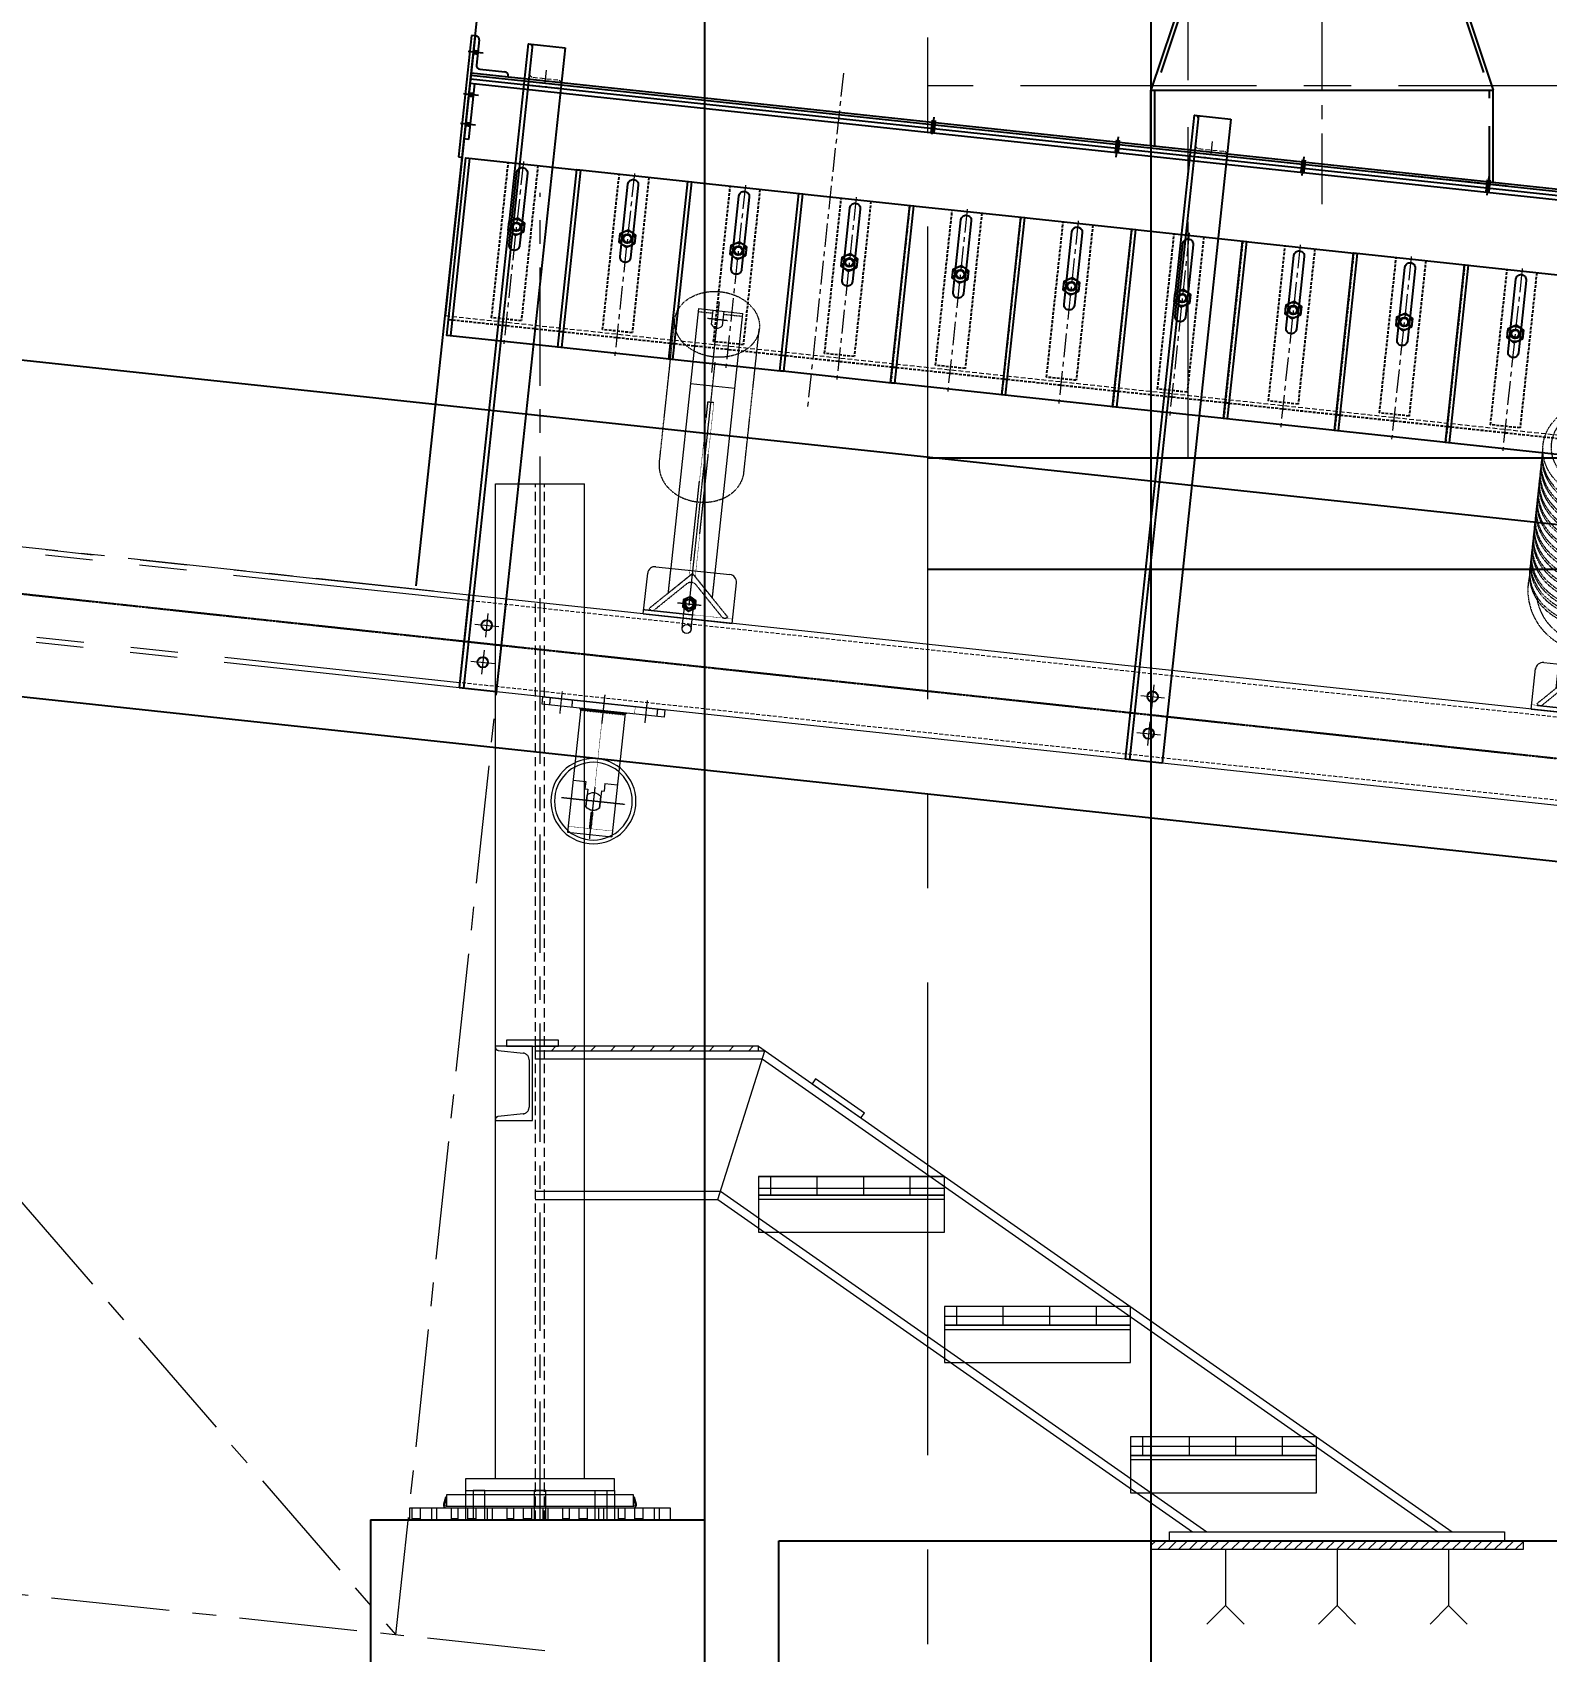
# Model space of a CAD drawing. Header units: millimetres. Extents: x -243837 to -5443, y 40 to 285140.
# Drawn here: x -93939 to -91904, y 121008 to 123184 of the extents above; entities that cross this region are included whole.
import ezdxf

# ---------------------------------------------------------------- set-up
doc = ezdxf.new("R2010")
doc.units = ezdxf.units.MM
for name, pattern in [('0', [0]), ('CENTER', [50.8, 31.75, -6.35, 6.35, -6.35]), ('CENTER2', [1.125, 0.75, -0.125, 0.125, -0.125]), ('CONTINOUS', [0]), ('DASHDOT2', [0.5, 0.25, -0.125, 0, -0.125]), ('HIDDEN', [0.375, 0.25, -0.125]), ('PHANTOM', [63.5, 31.75, -6.35, 6.35, -6.35, 6.35, -6.35])]:
    doc.linetypes.add(name, pattern=pattern)
for name, color, linetype in [('035', 4, 'Continuous'), ('center', 1, 'CENTER2'), ('CL', 7, 'Continuous'), ('DWG', 7, 'Continuous'), ('HD', 3, 'HIDDEN'), ('object', 4, 'Continuous'), ('object line', 4, 'Continuous'), ('REF', 6, 'DASHDOT2')]:
    doc.layers.add(name, color=color, linetype=linetype)
for name, color, linetype, lineweight in [('CEN', 1, 'CENTER', 9), ('Conitnuous', 7, 'Continuous', 25), ('DE SYSTEM', 190, 'HIDDEN', 0), ('DIM', 1, 'Continuous', 9), ('HID', 2, 'HIDDEN', 5), ('HIDDEN', 2, 'HIDDEN', 0), ('PHANTAM', 21, 'PHANTOM', 0), ('phantom', 4, 'PHANTOM', 5), ('R- PHANTOM', 3, 'PHANTOM', 9), ('R-CENTER', 1, 'CENTER2', 5), ('R-OBJECT', 2, 'Continuous', 20)]:
    doc.layers.add(name, color=color, linetype=linetype, lineweight=lineweight)
doc.styles.add('KA', font='romans.shx', dxfattribs={"width": 0.7})
doc.dimstyles.new('rakesh$0', dxfattribs={"dimscale": 160, "dimtxt": 2.5, "dimasz": 1, "dimexe": 0.8, "dimexo": 0.8, "dimgap": 1, "dimtad": 1, "dimdec": 0, "dimzin": 0, "dimdsep": 46, "dimtxsty": 'KA', "dimblk": 'OBLIQUE', "dimcen": 1.5, "dimclrd": 1, "dimclre": 1, "dimclrt": 2, "dimadec": 0, "dimazin": 0, "dimtfac": 1, "dimtdec": 0, "dimtmove": 0, "dimatfit": 2, "dimfxl": 1, "dimtolj": 1, "dimtzin": 0, "dimlwd": -1, "dimlwe": -1, "dimarcsym": 1})
pattern_1 = [(0, (7453803.296, 538505.846), (0, 15.625), []), (90, (7453803.296, 538505.846), (-62.5, 4e-15), [])]

# ---------------------------------------------------------------- blocks, each defined once
blk = doc.blocks.new('_Oblique')
at = {"color": 0, "linetype": 'ByBlock', "lineweight": -2}
blk.add_line((-0.5, -0.5), (0.5, 0.5), dxfattribs=at)
blk = doc.blocks.new('*D328')
at = {"layer": 'DEFPOINTS', "color": 0, "ltscale": 10, "transparency": 16777216}
for p in [(-93344.1, 123179.5), (-89842.3, 123014.8), (-89868.8, 122760.7)]:
    blk.add_point(p, dxfattribs=at)
at = {"layer": 'DIM', "color": 1, "ltscale": 10, "transparency": 16777216}
for p, q in [((-93330.8, 123306.8), (-93303.6, 123568.1)), ((-93323.5, 123377.1), (-89842.3, 123014.8)), ((-89855.5, 122888), (-89822.5, 123205.8))]:
    blk.add_line(p, q, dxfattribs=at)
at = {"layer": 'DIM', "color": 1, "ltscale": 10, "transparency": 16777216, "xscale": 160, "yscale": 160, "zscale": 160}
for p, rotation in [((-93323.5, 123377.1), 174.0582400001698), ((-89842.3, 123014.8), 354.0582400001699)]:
    blk.add_blockref('_Oblique', p, dxfattribs=dict(at, rotation=rotation))
at = {"layer": 'DIM', "color": 2, "ltscale": 10, "transparency": 16777216, "insert": (-91268, 123525.1), "char_height": 400, "attachment_point": 5, "rotation": 354.0582, "style": 'KA'}
blk.add_mtext('\\A1;3500', dxfattribs=at)
blk = doc.blocks.new('*D333')
at = {"layer": 'DEFPOINTS', "color": 0, "ltscale": 10, "transparency": 16777216}
for p in [(-91385.7, 121149, 1.5), (-92735.7, 120551.8, 3.4), (-92735.7, 120287.9)]:
    blk.add_point(p, dxfattribs=at)
at = {"layer": 'DIM', "color": 1, "ltscale": 10, "transparency": 16777216}
for p, q in [((-91385.7, 121021), (-91385.7, 120095.9)), ((-92735.7, 120423.8), (-92735.7, 120095.9)), ((-91385.7, 120287.9), (-92735.7, 120287.9))]:
    blk.add_line(p, q, dxfattribs=at)
at = {"layer": 'DIM', "color": 1, "ltscale": 10, "transparency": 16777216, "xscale": 160, "yscale": 160, "zscale": 160, "rotation": 180}
blk.add_blockref('_Oblique', (-92735.7, 120287.9), dxfattribs=at)
at = {"layer": 'DIM', "color": 1, "ltscale": 10, "transparency": 16777216, "xscale": 160, "yscale": 160, "zscale": 160}
blk.add_blockref('_Oblique', (-91385.7, 120287.9), dxfattribs=at)
at = {"layer": 'DIM', "color": 2, "ltscale": 10, "transparency": 16777216, "insert": (-92060.7, 120647.9), "char_height": 400, "attachment_point": 5, "style": 'KA'}
blk.add_mtext('\\A1;1350', dxfattribs=at)
blk = doc.blocks.new('A$C0F610FB0')
at = {"color": 1, "linetype": 'CENTER2', "lineweight": 9}
for p, q in [((-3, 332.4), (-3, 405.6)), ((-16.6, 376.4), (10.5, 376.4)), ((0, 17.6), (0, 346.5)), ((-15.9, 20), (15.9, 20))]:
    blk.add_line(p, q, dxfattribs=at)
at = {"lineweight": 9}
for p, q in [((-30, 391.1), (-30, 65)), ((-10.3, 371.6), (-10.3, 391.1)), ((4.2, 391.1), (4.2, 371.6)), ((30, 65), (30, 391.1)), ((-60, 0), (-60, 55)), ((-50, 64.1), (50, 64.1)), ((60, 0), (60, 55)), ((-60, 0), (60, 0))]:
    blk.add_line(p, q, dxfattribs=at)
at = {"color": 0, "lineweight": 9}
for p, q in [((-30, 391.1), (30, 391.1)), ((-30, 289.6), (30, 289.6))]:
    blk.add_line(p, q, dxfattribs=at)
at = {"color": 7, "lineweight": 9}
blk.add_lwpolyline([(-8.7, 15), (0, 10), (8.7, 15), (8.7, 25), (0, 30), (-8.7, 25)], close=True, dxfattribs=at)
blk.add_circle((0, 20), 8.66, dxfattribs=at)
at = {"lineweight": 9}
blk.add_circle((0, 20), 7, dxfattribs=at)
for centre, radius, start, end in [((-3, 376.4), 8.66, 213.1588, 326.8412), ((-50, 54.1), 10, 90, 180), ((50, 54.1), 10, 0, 90)]:
    blk.add_arc(centre, radius, start, end, dxfattribs=at)
at = {"layer": 'DWG', "lineweight": 9}
for p, q in [((-6, -13.7), (-6, 20)), ((6, -13.7), (6, 20))]:
    blk.add_line(p, q, dxfattribs=at)
for centre in [(0, 20), (0, -13.7)]:
    blk.add_circle(centre, 6, dxfattribs=at)
blk.add_arc((0, 20), 5, 160.027, 105.0417, dxfattribs=at)
at = {"layer": 'HID', "lineweight": 9, "ltscale": 0.2}
for p, q in [((-30, 387.1), (-10.3, 387.1)), ((4.2, 387.1), (30, 387.1))]:
    blk.add_line(p, q, dxfattribs=at)
at = {"layer": 'HID', "lineweight": 9, "ltscale": 0.5}
for p, q in [((-4, 57.2), (-4, 275.7)), ((-4, 275.7), (4, 275.7)), ((4, 57.2), (4, 275.7)), ((0, 61.2), (-53, 8.2)), ((53, 8.2), (0, 61.2)), ((-60, 6), (60, 6))]:
    blk.add_line(p, q, dxfattribs=at)
blk.add_lwpolyline([(52.3, 7.5), (53, 8.2), (52.3, 7.5, -0.414214), (45.3, 7.5), (6.4, 46.4, 0.414214), (-6.4, 46.4), (-45.3, 7.5, -0.414214), (-52.3, 7.5), (-53, 8.2)], format="xyb", dxfattribs=at)
blk.add_lwpolyline([(-30, 65), (-30, 31.2), (0, 61.2), (30, 31.2), (30, 65)], dxfattribs=at)
at = {"layer": 'REF', "lineweight": 9}
for radius, start, end in [(82, 172.4927, 7.5073), (70.8, 194.1096, 345.8904)]:
    blk.add_arc((0, 167.4), radius, start, end, dxfattribs=at)
for centre, major_axis in [((0, 354.7), (-82, 0)), ((0, 357.9), (-70.8, 0)), ((0, 360.1), (-54.8, 0))]:
    blk.add_ellipse(centre, major_axis=major_axis, ratio=0.819152, dxfattribs=at)
for centre in [(0, 345.7), (0, 342.3), (0, 333.3), (0, 329.9), (0, 321), (0, 317.5), (0, 308.6), (0, 305.1), (0, 296.2), (0, 292.8), (0, 283.8), (0, 280.4), (0, 271.5), (0, 268), (0, 259.1), (0, 255.6), (0, 246.7), (0, 243.3), (0, 234.3), (0, 230.9), (0, 222), (0, 218.5), (0, 209.6), (0, 206.1), (0, 200.4), (0, 197), (0, 188), (0, 184.7)]:
    blk.add_ellipse(centre, major_axis=(-82, 0), ratio=0.819152, start_param=6.216678, end_param=9.491285, dxfattribs=at)
blk = doc.blocks.new('A$C1786dac0')
at = {"linetype": 'CONTINOUS'}
h = blk.add_hatch(color=256, dxfattribs=at)
h.dxf.hatch_style = 1
h.paths.add_polyline_path([(-792.3, 1039), (-798.2, 1040.2), (-798.9, 1036.9), (-793, 1035.7)])
h = blk.add_hatch(color=256, dxfattribs=at)
h.dxf.hatch_style = 1
h.paths.add_polyline_path([(-791.6, 1042.2), (-797.5, 1043.4), (-798.2, 1040.2), (-792.3, 1039)])
h = blk.add_hatch(color=256, dxfattribs=at)
h.dxf.hatch_style = 1
h.paths.add_polyline_path([(-804.2, 982.9), (-810.1, 984.2), (-810.8, 980.8), (-804.9, 979.6)])
h = blk.add_hatch(color=256, dxfattribs=at)
h.dxf.hatch_style = 1
h.paths.add_polyline_path([(-803.5, 986.1), (-809.4, 987.3), (-810.1, 984.2), (-804.2, 982.9)])
h = blk.add_hatch(color=256, dxfattribs=at)
h.dxf.hatch_style = 1
h.paths.add_polyline_path([(-812.5, 943.8), (-818.4, 945), (-819.1, 941.7), (-813.2, 940.5)])
h = blk.add_hatch(color=256, dxfattribs=at)
h.dxf.hatch_style = 1
h.paths.add_polyline_path([(-811.9, 947), (-817.7, 948.2), (-818.4, 945), (-812.5, 943.8)])
h = blk.add_hatch(color=256, dxfattribs=at)
h.dxf.hatch_style = 1
h.paths.add_polyline_path([(-198.8, 869.6), (-197.6, 875.4), (-194.4, 874.8), (-195.6, 868.9)])
h = blk.add_hatch(color=256, dxfattribs=at)
h.dxf.hatch_style = 1
h.paths.add_polyline_path([(-197.5, 875.6), (-196.5, 880.5), (-193.3, 879.8), (-194.3, 874.9)])
h = blk.add_hatch(color=256, dxfattribs=at)
h.dxf.hatch_style = 1
h.paths.add_polyline_path([(-196.5, 880.5), (-195.2, 886.4), (-192, 885.7), (-193.3, 879.8)])
h = blk.add_hatch(color=256, dxfattribs=at)
h.dxf.hatch_style = 1
h.paths.add_polyline_path([(-195.6, 868.9), (-194.4, 874.8), (-191, 874), (-192.3, 868.2)])
h = blk.add_hatch(color=256, dxfattribs=at)
h.dxf.hatch_style = 1
h.paths.add_polyline_path([(-194.3, 874.9), (-193.3, 879.8), (-190, 879.1), (-191, 874.2)])
h = blk.add_hatch(color=256, dxfattribs=at)
h.dxf.hatch_style = 1
h.paths.add_polyline_path([(-193.3, 879.8), (-192, 885.7), (-188.7, 885), (-190, 879.1)])
h = blk.add_hatch(color=256, dxfattribs=at)
h.dxf.hatch_style = 1
h.paths.add_polyline_path([(46, 823.8), (47.1, 828.7), (50.3, 828.1), (49.2, 823.2)])
h = blk.add_hatch(color=256, dxfattribs=at)
h.dxf.hatch_style = 1
h.paths.add_polyline_path([(47.1, 828.7), (48.3, 834.6), (51.5, 833.9), (50.3, 828.1)])
h = blk.add_hatch(color=256, dxfattribs=at)
h.dxf.hatch_style = 1
h.paths.add_polyline_path([(49.2, 823.2), (50.3, 828.1), (53.6, 827.4), (52.6, 822.5)])
h = blk.add_hatch(color=256, dxfattribs=at)
h.dxf.hatch_style = 1
h.paths.add_polyline_path([(50.3, 828.1), (51.5, 833.9), (54.8, 833.2), (53.6, 827.4)])
h = blk.add_hatch(color=256, dxfattribs=at)
h.dxf.hatch_style = 1
h.paths.add_polyline_path([(44.8, 817.8), (46, 823.7), (49.2, 823), (47.9, 817.1)])
h = blk.add_hatch(color=256, dxfattribs=at)
h.dxf.hatch_style = 1
h.paths.add_polyline_path([(47.9, 817.1), (49.2, 823), (52.5, 822.3), (51.3, 816.4)])
h = blk.add_hatch(color=256, dxfattribs=at)
h.dxf.hatch_style = 1
h.paths.add_polyline_path([(290.3, 765.6), (291.5, 771.5), (294.7, 770.8), (293.5, 764.9)])
h = blk.add_hatch(color=256, dxfattribs=at)
h.dxf.hatch_style = 1
h.paths.add_polyline_path([(291.6, 771.7), (292.6, 776.5), (295.8, 775.9), (294.7, 771)])
h = blk.add_hatch(color=256, dxfattribs=at)
h.dxf.hatch_style = 1
h.paths.add_polyline_path([(292.6, 776.5), (293.8, 782.4), (297, 781.7), (295.8, 775.9)])
h = blk.add_hatch(color=256, dxfattribs=at)
h.dxf.hatch_style = 1
h.paths.add_polyline_path([(293.5, 764.9), (294.7, 770.8), (298, 770.1), (296.8, 764.2)])
h = blk.add_hatch(color=256, dxfattribs=at)
h.dxf.hatch_style = 1
h.paths.add_polyline_path([(294.7, 771), (295.8, 775.9), (299.1, 775.2), (298.1, 770.3)])
h = blk.add_hatch(color=256, dxfattribs=at)
h.dxf.hatch_style = 1
h.paths.add_polyline_path([(295.8, 775.9), (297, 781.7), (300.4, 781), (299.1, 775.2)])
h = blk.add_hatch(color=256, dxfattribs=at)
h.dxf.hatch_style = 1
h.paths.add_polyline_path([(534.8, 713.6), (536.1, 719.5), (539.2, 718.8), (538, 712.9)])
h = blk.add_hatch(color=256, dxfattribs=at)
h.dxf.hatch_style = 1
h.paths.add_polyline_path([(536.1, 719.7), (537.1, 724.6), (540.3, 723.9), (539.3, 719)])
h = blk.add_hatch(color=256, dxfattribs=at)
h.dxf.hatch_style = 1
h.paths.add_polyline_path([(537.1, 724.6), (538.4, 730.4), (541.6, 729.8), (540.3, 723.9)])
h = blk.add_hatch(color=256, dxfattribs=at)
h.dxf.hatch_style = 1
h.paths.add_polyline_path([(538, 712.9), (539.2, 718.8), (542.6, 718.1), (541.3, 712.2)])
h = blk.add_hatch(color=256, dxfattribs=at)
h.dxf.hatch_style = 1
h.paths.add_polyline_path([(539.3, 719), (540.3, 723.9), (543.6, 723.2), (542.6, 718.3)])
h = blk.add_hatch(color=256, dxfattribs=at)
h.dxf.hatch_style = 1
h.paths.add_polyline_path([(540.3, 723.9), (541.6, 729.8), (544.9, 729.1), (543.6, 723.2)])
for p, q in [((-793.6, 1061.8, -1972.7), (-872.2, 691.8, 19.4)), ((-798.5, 1062.8, -1957.1), (-832.6, 902.1, 19.4)), ((-793.6, 1061.8, 1999), (-804, 1012.9, 1999)), ((-793.6, 1061.8, 1999), (-798.5, 1062.8, -8.1)), ((-788.8, 1055.6, 1999), (-795.8, 1022.4, 1999)), ((-792.6, 1061.6, 1999), (-793.6, 1061.8, 1999)), ((-801, 997.8, -659.7), (-816.7, 924.2, 19.4)), ((-816.7, 924.2, 19.4), (-822.6, 925.5, 19.4)), ((-832.6, 902.1, 19.4), (-827.7, 901, 34.1))]:
    blk.add_line(p, q, dxfattribs=at)
for p, q in [((-818, 898.9, 34.1), (-867.9, 664.2, 34.1)), ((-671.2, 867.7, 34.1), (-721.1, 633, 34.1)), ((-671.2, 867.7, 34.1), (-721.1, 633, 34.1)), ((-524.5, 836.6, 34.1), (-574.4, 601.8, 34.1)), ((-524.5, 836.6, 34.1), (-574.4, 601.8, 34.1)), ((-377.8, 805.4, 34.1), (-427.7, 570.6, 34.1)), ((-377.8, 805.4, 34.1), (-427.7, 570.6, 34.1)), ((-231.1, 774.2, 34.1), (-281, 539.4, 34.1)), ((-231.1, 774.2, 34.1), (-281, 539.4, 34.1)), ((-84.4, 743, 34.1), (-134.3, 508.2, 34.1)), ((62.4, 711.8, 34.1), (12.5, 477.1, 34.1)), ((209.1, 680.6, 34.1), (159.2, 445.9, 34.1)), ((355.8, 649.4, 34.1), (305.9, 414.7, 34.1)), ((502.5, 618.3, 34.1), (452.6, 383.5, 34.1))]:
    blk.add_line(p, q)
at = {"linetype": 'HIDDEN', "ltscale": 15}
for p, q in [((-236, 775.2, 34.1), (-285.9, 540.5, 34.1)), ((-89.2, 744, 34.1), (-139.1, 509.3, 34.1)), ((57.5, 712.9, 34.1), (7.6, 478.1, 34.1)), ((-868.3, 686.3, 19.4), (-716.7, 654.1, 19.4)), ((204.2, 681.7, 34.1), (154.3, 446.9, 34.1)), ((-721.6, 655.1, 19.4), (-569.9, 622.9, 19.4)), ((350.9, 650.5, 34.1), (301, 415.7, 34.1)), ((-574.8, 623.9, 19.4), (-423.2, 591.7, 19.4)), ((497.6, 619.3, 34.1), (447.7, 384.5, 34.1)), ((-428.1, 592.7, 19.4), (-276.5, 560.5, 19.4)), ((-281.4, 561.6, 19.4), (-129.8, 529.3, 19.4)), ((-134.7, 530.4, 19.4), (16.9, 498.1, 19.4)), ((12.1, 499.2, 19.4), (163.7, 467, 19.4)), ((158.8, 468, 19.4), (310.4, 435.8, 19.4)), ((305.5, 436.8, 19.4), (457.1, 404.6, 19.4)), ((452.2, 405.6, 19.4), (603.8, 373.4, 19.4))]:
    blk.add_line(p, q, dxfattribs=at)
at = {"elevation": 34.1}
for points in [[(-721.1, 633), (-872.8, 665.2), (-822.9, 900), (-671.2, 867.7)], [(-574.4, 601.8), (-726, 634), (-676.1, 868.8), (-524.5, 836.6)], [(-427.7, 570.6), (-579.3, 602.8), (-529.4, 837.6), (-377.8, 805.4)], [(-755.8, 792.7), (-767.2, 789), (-776.1, 797), (-773.6, 808.7), (-762.2, 812.5), (-753.3, 804.4)], [(-281, 539.4), (-432.6, 571.7), (-382.7, 806.4), (-231.1, 774.2)], [(-609.1, 761.5), (-620.5, 757.8), (-629.4, 765.8), (-626.9, 777.6), (-615.5, 781.3), (-606.6, 773.2)], [(-134.3, 508.2), (-285.9, 540.5), (-236, 775.2), (-84.4, 743)], [(-462.4, 730.3), (-473.8, 726.6), (-482.7, 734.6), (-480.2, 746.4), (-468.8, 750.1), (-459.9, 742.1)], [(12.5, 477.1), (-139.1, 509.3), (-89.2, 744), (62.4, 711.8)], [(-315.6, 699.1), (-327.1, 695.4), (-336, 703.5), (-333.5, 715.2), (-322.1, 718.9), (-313.1, 710.9)], [(159.2, 445.9), (7.6, 478.1), (57.5, 712.9), (209.1, 680.6)], [(-168.9, 667.9), (-180.3, 664.2), (-189.2, 672.3), (-186.8, 684), (-175.3, 687.7), (-166.4, 679.7)], [(305.9, 414.7), (154.3, 446.9), (204.2, 681.7), (355.8, 649.4)], [(-22.2, 636.8), (-33.6, 633), (-42.5, 641.1), (-40, 652.8), (-28.6, 656.5), (-19.7, 648.5)], [(452.6, 383.5), (301, 415.7), (350.9, 650.5), (502.5, 618.3)], [(124.5, 605.6), (113.1, 601.9), (104.2, 609.9), (106.7, 621.6), (118.1, 625.3), (127, 617.3)], [(599.4, 352.3), (447.7, 384.5), (497.6, 619.3), (649.3, 587.1)], [(271.2, 574.4), (259.8, 570.7), (250.9, 578.7), (253.4, 590.4), (264.8, 594.1), (273.7, 586.1)], [(418, 543.2), (406.6, 539.5), (397.6, 547.5), (400.1, 559.3), (411.5, 563), (420.5, 554.9)], [(564.7, 512), (553.3, 508.3), (544.4, 516.3), (546.9, 528.1), (558.3, 531.8), (567.2, 523.7)]]:
    blk.add_lwpolyline(points, close=True, dxfattribs=at)
at = {"linetype": 'HIDDEN', "ltscale": 15, "elevation": 34.1}
for points in [[(-727.5, 879.7), (-771.1, 674.3), (-810.3, 682.6), (-766.6, 888)], [(-580.8, 848.5), (-624.4, 643.1), (-663.6, 651.4), (-619.9, 856.8)], [(-434, 817.3), (-477.7, 611.9), (-516.8, 620.2), (-473.2, 825.6)], [(-287.3, 786.1), (-331, 580.7), (-370.1, 589), (-326.4, 794.5)], [(-140.6, 755), (-184.3, 549.5), (-223.4, 557.9), (-179.7, 763.3)], [(6.1, 723.8), (-37.5, 518.4), (-76.7, 526.7), (-33, 732.1)], [(152.8, 692.6), (109.2, 487.2), (70.1, 495.5), (113.7, 700.9)], [(299.6, 661.4), (255.9, 456), (216.8, 464.3), (260.4, 669.7)], [(446.3, 630.2), (402.6, 424.8), (363.5, 433.1), (407.2, 638.5)], [(593, 599), (549.3, 393.6), (510.2, 401.9), (553.9, 607.3)]]:
    blk.add_lwpolyline(points, dxfattribs=at)
at = {"elevation": 34.1}
for points in [[(-776.8, 777.7), (-756.4, 873.6, -0.414214), (-748.1, 879), (-748.1, 879, -0.414214), (-742.7, 870.7), (-763.1, 774.8, -0.414214), (-771.4, 769.4), (-771.4, 769.4, -0.414214)], [(-630, 746.5), (-609.7, 842.4, -0.414214), (-601.4, 847.8), (-601.4, 847.8, -0.414214), (-596, 839.5), (-616.4, 743.6, -0.414214), (-624.7, 738.2), (-624.7, 738.2, -0.414214)], [(-483.3, 715.3), (-462.9, 811.2, -0.414214), (-454.6, 816.6), (-454.6, 816.6, -0.414214), (-449.3, 808.3), (-469.6, 712.4, -0.414214), (-477.9, 707), (-477.9, 707, -0.414214)], [(-336.6, 684.2), (-316.2, 780, -0.414214), (-307.9, 785.4), (-307.9, 785.4, -0.414214), (-302.5, 777.1), (-322.9, 681.2, -0.414214), (-331.2, 675.9), (-331.2, 675.9, -0.414214)], [(-189.9, 653), (-169.5, 748.8, -0.414214), (-161.2, 754.2), (-161.2, 754.2, -0.414214), (-155.8, 745.9), (-176.2, 650.1, -0.414214), (-184.5, 644.7), (-184.5, 644.7, -0.414214)], [(-43.2, 621.8), (-22.8, 717.6, -0.414214), (-14.5, 723), (-14.5, 723, -0.414214), (-9.1, 714.7), (-29.5, 618.9, -0.414214), (-37.8, 613.5), (-37.8, 613.5, -0.414214)], [(103.6, 590.6), (123.9, 686.5, -0.414214), (132.2, 691.9), (132.2, 691.9, -0.414214), (137.6, 683.5), (117.3, 587.7, -0.414214), (109, 582.3), (109, 582.3, -0.414214)], [(250.3, 559.4), (270.7, 655.3, -0.414214), (279, 660.7), (279, 660.7, -0.414214), (284.4, 652.4), (264, 556.5, -0.414214), (255.7, 551.1), (255.7, 551.1, -0.414214)], [(397, 528.2), (417.4, 624.1, -0.414214), (425.7, 629.5), (425.7, 629.5, -0.414214), (431.1, 621.2), (410.7, 525.3, -0.414214), (402.4, 519.9), (402.4, 519.9, -0.414214)], [(543.7, 497), (564.1, 592.9, -0.414214), (572.4, 598.3), (572.4, 598.3, -0.414214), (577.8, 590), (557.4, 494.1, -0.414214), (549.1, 488.7), (549.1, 488.7, -0.414214)]]:
    blk.add_lwpolyline(points, format="xyb", close=True, dxfattribs=at)
for centre, radius in [((-764.7, 800.7, 34.1), 10.4), ((-764.7, 800.7, 34.1), 6), ((-764.7, 800.7, 34.1), 5), ((-618, 769.5, 34.1), 10.4), ((-618, 769.5, 34.1), 6), ((-618, 769.5, 34.1), 5), ((-471.3, 738.3, 34.1), 10.4), ((-471.3, 738.3, 34.1), 6), ((-471.3, 738.3, 34.1), 5), ((-324.6, 707.2, 34.1), 10.4), ((-324.6, 707.2, 34.1), 6), ((-324.6, 707.2, 34.1), 5), ((-177.8, 676, 34.1), 10.4), ((-177.8, 676, 34.1), 6), ((-177.8, 676, 34.1), 5), ((-31.1, 644.8, 34.1), 10.4), ((-31.1, 644.8, 34.1), 6), ((-31.1, 644.8, 34.1), 5), ((115.6, 613.6, 34.1), 10.4), ((115.6, 613.6, 34.1), 6), ((115.6, 613.6, 34.1), 5), ((262.3, 582.4, 34.1), 10.4), ((262.3, 582.4, 34.1), 6), ((262.3, 582.4, 34.1), 5), ((409.1, 551.2, 34.1), 10.4), ((409.1, 551.2, 34.1), 6), ((409.1, 551.2, 34.1), 5), ((555.8, 520, 34.1), 10.4), ((555.8, 520, 34.1), 6), ((555.8, 520, 34.1), 5), ((-859.2, 272.1), 7), ((-869.6, 223.2), 7), ((21.1, 85), 7), ((10.7, 36.1), 7)]:
    blk.add_circle(centre, radius)
at = {"linetype": 'CONTINOUS'}
for centre, start, end in [((-793.6, 1056.7, 1999), 348, 78), ((-790.9, 1021.3, 1999), 168, 258)]:
    blk.add_arc(centre, 5, start, end, dxfattribs=at)
at = {"layer": 'CEN'}
for p, q in [((-801, 1027, 2734.4), (-804.6, 1009.8, 2734.4)), ((-703.1, 1006.2, -495.9), (-706.8, 989, -495.9)), ((-306.4, 961.2, -2716.4), (-401.1, 515.7, -709.2)), ((-746.4, 887.1, 34.1), (-797.6, 645.8, 34.1)), ((-599.6, 855.9, 34.1), (-650.9, 614.7, 34.1)), ((-452.9, 824.7, 34.1), (-504.2, 583.5, 34.1)), ((177.2, 819.1, -495.9), (173.5, 801.9, -495.9)), ((-306.2, 793.6, 34.1), (-357.5, 552.3, 34.1)), ((-159.5, 762.4, 34.1), (-210.8, 521.1, 34.1)), ((-12.7, 731.2, 34.1), (-64, 489.9, 34.1)), ((134, 700, 34.1), (82.7, 458.7, 34.1)), ((280.7, 668.8, 34.1), (229.4, 427.5, 34.1)), ((427.4, 637.6, 34.1), (376.1, 396.4, 34.1)), ((574.1, 606.4, 34.1), (522.9, 365.2, 34.1))]:
    blk.add_line(p, q, dxfattribs=at)
at = {"layer": 'CEN', "ltscale": 25}
for p, q in [((-855.9, 287.9, -2664.9), (-862.6, 256.3, -2664.9)), ((-875, 275.4), (-843.4, 268.7)), ((-885.4, 226.5), (-853.8, 219.8)), ((-866.3, 239, -2664.9), (-873, 207.4, -2664.9)), ((5.3, 88.3), (36.9, 81.6)), ((24.5, 100.8, -2664.9), (17.8, 69.2, -2664.9)), ((14.1, 51.9, -2664.9), (7.4, 20.3, -2664.9)), ((-5.1, 39.4), (26.5, 32.7))]:
    blk.add_line(p, q, dxfattribs=at)
at = {"layer": 'CL', "linetype": 'CENTER'}
for p, q in [((-785.2, 1037.5, 4006.2), (-805, 1041.7, 4006.2)), ((-797.1, 981.4, 19.4), (-817, 985.6, 19.4)), ((-805.4, 942.3, 19.4), (-825.3, 946.5, 19.4)), ((-196, 867.2, 19.4), (-191.2, 889.7, 19.4)), ((46.7, 811.2, 19.4), (52.4, 838, 19.4)), ((292.6, 761.1, 19.4), (297.9, 785.8, 19.4)), ((537.2, 709.4, 19.4), (542.4, 733.8, 19.4))]:
    blk.add_line(p, q, dxfattribs=at)
at = {"layer": 'Conitnuous'}
for p, q in [((-723.8, 1043.7, 1143.9), (-904.8, 192.3, 166.9)), ((-717.9, 1042.5, 1207.4), (-898.9, 191.1, -1526.4)), ((-674.9, 1033.3, 1181.1), (-855.9, 181.9, -1472.9)), ((-723.8, 1043.7, -495.9), (-674.9, 1033.3, -495.9)), ((-805.7, 1004.9, -659.7), (2626.3, 275.4, -659.7)), ((-804.6, 1009.8, 1999), (2667.8, 271.7, 1999)), ((-804, 1012.9, 1999), (2668.4, 274.8, 1999)), ((-804, 1012.9, 1999), (-755.1, 1002.5, 1999)), ((-792, 1016.4, 1999), (-758.7, 1009.4, 1999)), ((-755.1, 1002.5, 1999), (-754.9, 1003.4, 1999)), ((-806.9, 999, -659.7), (2612, 272.3, -659.7)), ((156.5, 856.6, 1143.9), (-24.4, 5.2, 166.9)), ((162.4, 855.3, 1207.4), (-18.6, 3.9, -1526.4)), ((156.5, 856.6, -495.9), (205.4, 846.2, -495.9)), ((205.4, 846.2, 1181.1), (24.5, -5.2, -1472.9)), ((-855.9, 181.9, -819.9), (-904.8, 192.3, 819.9)), ((24.4, -5.2, -819.9), (-24.4, 5.2, 819.9))]:
    blk.add_line(p, q, dxfattribs=at)
blk.add_arc((-759.8, 1004.5, 1999), 5, 348, 78, dxfattribs=at)
at = {"layer": 'DE SYSTEM'}
blk.add_line((565.3, 719, 1999), (208.8, 794, 1999), dxfattribs=at)
at = {"layer": 'HIDDEN', "ltscale": 25}
for p, q in [((-723.8, 1043.7, -495.9), (-734.2, 994.8, -495.9)), ((-719, 1037.6, -495.9), (-726, 1004.3, -495.9)), ((-722.8, 1043.5, -495.9), (-723.8, 1043.7, -495.9)), ((-687.6, 973.6, -2212.9), (-736.5, 984, -2212.9)), ((-686.3, 979.5, -2212.9), (-735.2, 989.9, -2212.9)), ((-734.2, 994.8, -495.9), (-685.3, 984.4, -495.9)), ((-722.2, 998.4, -495.9), (-688.9, 991.3, -495.9)), ((-685.3, 984.4, -495.9), (-685.1, 985.4, -495.9)), ((156.5, 856.6, -495.9), (146.1, 807.7, -495.9)), ((161.4, 850.5, -495.9), (154.3, 817.2, -495.9)), ((157.5, 856.4, -495.9), (156.5, 856.6, -495.9)), ((146.1, 807.7, -495.9), (195, 797.3, -495.9)), ((158.1, 811.3, -495.9), (191.4, 804.2, -495.9)), ((192.8, 786.5, -2212.9), (143.9, 796.9, -2212.9)), ((194, 792.4, -2212.9), (145.1, 802.8, -2212.9)), ((195, 797.3, -495.9), (195.3, 798.3, -495.9))]:
    blk.add_line(p, q, dxfattribs=at)
at = {"layer": 'HIDDEN', "linetype": 'HIDDEN', "ltscale": 25}
blk.add_line((-872.2, 691.8, 34.1), (599.9, 378.8, 34.1), dxfattribs=at)
at = {"layer": 'HIDDEN', "ltscale": 25}
for centre, start, end in [((-723.9, 1038.6, -495.9), 348, 78), ((-721.1, 1003.3, -495.9), 168, 258), ((-690, 986.4, -495.9), 348, 78), ((156.5, 851.5, -495.9), 348, 78), ((159.2, 816.2, -495.9), 168, 258), ((190.4, 799.3, -495.9), 348, 78)]:
    blk.add_arc(centre, 5, start, end, dxfattribs=at)
blk = doc.blocks.new('A$C6E967D61')
at = {"lineweight": 9}
for p, q in [((-30, 416), (-30, 65.4)), ((-10.2, 396.5), (-10.2, 416)), ((4.2, 416), (4.2, 396.5)), ((30, 65.4), (30, 416)), ((-60, 0), (-60, 55)), ((-50, 65), (50, 65)), ((60, 0), (60, 55)), ((-60, 0), (60, 0))]:
    blk.add_line(p, q, dxfattribs=at)
at = {"color": 0, "lineweight": 9}
for p, q in [((-30, 416), (30, 416)), ((-30, 314.9), (30, 314.9))]:
    blk.add_line(p, q, dxfattribs=at)
at = {"color": 1, "linetype": 'CENTER2', "lineweight": 9}
for p, q in [((-3, 332.7), (-3, 428)), ((-16.6, 404.4), (10.5, 404.4)), ((0, 17.9), (0, 346.9)), ((-15.9, 20), (15.9, 20))]:
    blk.add_line(p, q, dxfattribs=at)
at = {"color": 7, "lineweight": 9}
blk.add_lwpolyline([(-8.7, 15), (0, 10), (8.7, 15), (8.7, 25), (0, 30), (-8.7, 25)], close=True, dxfattribs=at)
blk.add_circle((0, 20), 8.66, dxfattribs=at)
at = {"lineweight": 9}
blk.add_circle((0, 20), 7, dxfattribs=at)
for centre, radius, start, end in [((-3, 401.2), 8.66, 213.1588, 326.8412), ((-50, 55), 10, 90, 180), ((50, 55), 10, 0, 90)]:
    blk.add_arc(centre, radius, start, end, dxfattribs=at)
at = {"layer": 'CL', "color": 1, "linetype": 'CENTER', "lineweight": 9}
blk.add_line((-12.5, 20), (12.5, 20), dxfattribs=at)
at = {"layer": 'DWG', "lineweight": 9}
for p, q in [((-6, -13.7), (-6, 0)), ((6, -13.7), (6, 0))]:
    blk.add_line(p, q, dxfattribs=at)
for centre in [(0, 20), (0, -13.7)]:
    blk.add_circle(centre, 6, dxfattribs=at)
blk.add_arc((0, 20), 5, 160.027, 105.0417, dxfattribs=at)
at = {"layer": 'HID', "lineweight": 9, "ltscale": 0.2}
for p, q in [((-30, 412), (-10.2, 412)), ((4.2, 412), (30, 412))]:
    blk.add_line(p, q, dxfattribs=at)
at = {"layer": 'HID', "lineweight": 9, "ltscale": 0.5}
for p, q in [((-4, 57.6), (-4, 292.8)), ((-4, 292.8), (4, 292.8)), ((4, 57.6), (4, 292.8)), ((0, 61.2), (-53, 8.2)), ((53, 8.2), (0, 61.2)), ((-60, 6), (60, 6))]:
    blk.add_line(p, q, dxfattribs=at)
at = {"layer": 'HID', "linetype": 'HIDDEN', "lineweight": 9}
for p, q in [((-6, 0), (-6, 20)), ((6, 0), (6, 20))]:
    blk.add_line(p, q, dxfattribs=at)
at = {"layer": 'HID', "lineweight": 9, "ltscale": 0.5}
blk.add_lwpolyline([(52.3, 7.5), (53, 8.2), (52.3, 7.5, -0.414214), (45.3, 7.5), (6.4, 46.4, 0.414214), (-6.4, 46.4), (-45.3, 7.5, -0.414214), (-52.3, 7.5), (-53, 8.2)], format="xyb", dxfattribs=at)
blk.add_lwpolyline([(-30, 65), (-30, 31.2), (0, 61.2), (30, 31.2), (30, 65)], dxfattribs=at)
at = {"layer": 'REF', "lineweight": 9}
for p, q in [((-60.2, 203.6), (-60.2, 397.6)), ((54.1, 203.6), (54.1, 397.6))]:
    blk.add_line(p, q, dxfattribs=at)
blk.add_ellipse((-3, 397.6), major_axis=(-57.2, 0), ratio=0.770678, dxfattribs=at)
blk.add_ellipse((-3, 203.6), major_axis=(-57.2, 0), ratio=0.805134, start_param=0, end_param=3.141593, dxfattribs=at)
blk = doc.blocks.new('df')
at = {"linetype": 'Continuous', "lineweight": 9}
h = blk.add_hatch(dxfattribs=at)
h.set_pattern_fill('ANSI31', color=4, scale=12, style=0)
h.set_pattern_definition([(45, (-19476.6268, -248.9788), (-1.06066017, 1.06066017), [])])
h.paths.add_polyline_path([(0, -10), (-30, -10), (-30, -13), (0, -13)])
h.paths.add_polyline_path([(30, -10), (0, -10), (0, -13), (30, -13)])
at = {"color": 1, "linetype": 'CENTER2', "lineweight": 9}
for p, q in [((-57.5, 10), (-57.5, -20)), ((57.5, 10), (57.5, -20))]:
    blk.add_line(p, q, dxfattribs=at)
at = {"color": 4, "linetype": 'CENTER2', "lineweight": 9, "ltscale": 0.2}
for p, q in [((0, 11.6), (0, -183)), ((-43.2, -132.2), (43.1, -132.2))]:
    blk.add_line(p, q, dxfattribs=at)
at = {"color": 4, "lineweight": 9}
for radius in [57.2, 52.2]:
    blk.add_circle((0, -132.2), radius, dxfattribs=at)
at = {"color": 4, "linetype": 'Continuous', "lineweight": 9}
for points in [[(-33, -10), (-30, -13), (-30, -10)], [(33, -10), (30, -13), (30, -10)]]:
    blk.add_solid(points, dxfattribs=at)
at = {"layer": 'DWG', "color": 4, "lineweight": 9}
for p, q in [((-30, -10), (-30, -177.4)), ((30, -10), (30, -177.4)), ((-13, -107.1), (-30, -107.1)), ((-13, -107.1), (-13, -117.1)), ((13, -107.1), (13, -117.1)), ((30, -107.1), (13, -107.1)), ((-9.2, -117.1), (-13, -117.1)), ((-9.2, -117.1), (-9.2, -140.6)), ((-9.2, -140.6), (-9.2, -125)), ((9.2, -117.1), (9.2, -140.6)), ((13, -117.1), (9.2, -117.1)), ((9.2, -140.6), (9.2, -125)), ((1.5, -147.2), (-1.5, -147.2)), ((30, -177.4), (-30, -177.4))]:
    blk.add_line(p, q, dxfattribs=at)
blk.add_lwpolyline([(-82.5, 0), (-82.5, -10), (82.5, -10), (82.5, 0)], close=True, dxfattribs=at)
for centre, radius, start, end in [((0, -132.6), 12, 39.6289, 140.3711), ((0, -132.2), 12.5, 222.2686, 317.7314), ((0, -132.1), 12.5, 222.2773, 317.7227)]:
    blk.add_arc(centre, radius, start, end, dxfattribs=at)
at = {"layer": 'HD', "color": 4, "lineweight": 9, "ltscale": 6}
blk.add_line((-5, -12), (5, -12), dxfattribs=at)
at = {"layer": 'HID', "color": 4, "lineweight": 9, "ltscale": 0.5}
for p, q in [((-72.5, 0), (-72.5, -10)), ((-42.5, 0), (-42.5, -10)), ((42.5, 0), (42.5, -10)), ((72.5, 0), (72.5, -10)), ((-1.5, -147.2), (-1.5, -169.4)), ((1.5, -147.2), (1.5, -169.4)), ((30, -169.4), (-30, -169.4))]:
    blk.add_line(p, q, dxfattribs=at)
blk = doc.blocks.new('A$C47535F29')
at = {"layer": 'R- PHANTOM', "linetype": 'Continuous'}
h = blk.add_hatch(dxfattribs=at)
h.set_pattern_fill('AR-RSHKE', color=256, scale=2.2, style=0)
h.set_pattern_definition([(0, (3156169.54, -75969.618), (56.1, 26.4), [13.2, -11, 15.4, -6.6, 19.8, -8.8]), (0, (3156182.74, -75968.518), (56.1, 26.4), [11, -41.8, 8.8, -13.2]), (0, (3156209.14, -75971.268), (56.1, 26.4), [6.6, -68.2]), (90, (3156169.541, -75969.618), (-18.7, 26.4), [25.3, -80.3]), (90, (3156182.741, -75969.618), (-18.7, 26.4), [24.75, -80.85]), (90, (3156193.741, -75969.618), (-18.7, 26.4), [23.1, -82.5]), (90, (3156209.141, -75971.268), (-18.7, 26.4), [25.3, -80.3]), (90, (3156215.741, -75971.268), (-18.7, 26.4), [25.3, -80.3]), (90, (3156235.541, -75969.618), (-18.7, 26.4), [24.2, -81.4])])
h.paths.add_polyline_path([(-6696.1, 44.2), (-6346.1, 44.2), (-6346.1, 28.2), (-6696.1, 28.2)])
at = {"color": 7, "linetype": '0'}
blk.add_line((-6687.6, 1283.2, -104.2), (-6581.7, 2271.2, -104.2), dxfattribs=at)
at = {"layer": 'center'}
blk.add_line((-1209.2, 628, 169.9), (-8921.3, 1454.7, 169.9), dxfattribs=at)
at = {"layer": 'CL', "lineweight": 5}
for p, q in [((-6629.9, 1146.2, 989.8), (-6616.6, 1270.5, -0.3)), ((-2193.8, 796.4, -0.3), (-6616.5, 1270.5, -0.3)), ((-2206.8, 672.1, -0.3), (-6629.9, 1146.2, -0.3))]:
    blk.add_line(p, q, dxfattribs=at)
at = {"layer": 'Conitnuous', "color": 2}
for p, q in [((-1710.2, 996, -0.3), (-8954.7, 1772.5, -0.3)), ((-3460.4, 731, -0.3), (-8906.6, 1314.8, -0.3))]:
    blk.add_line(p, q, dxfattribs=at)
at = {"layer": 'HID', "ltscale": 50}
for p, q in [((-6527.1, 28.2, -159.8), (-6527.1, 1420.4, -159.8)), ((-6515.1, 28.2, -159.8), (-6515.1, 1420.4, -159.8))]:
    blk.add_line(p, q, dxfattribs=at)
at = {"layer": 'HID', "ltscale": 20}
for p, q in [((-2194.5, 789.4, -0.3), (-6617.3, 1263.5, -0.3)), ((-2206.1, 679, -0.3), (-6629.1, 1153.1, -0.3))]:
    blk.add_line(p, q, dxfattribs=at)
at = {"layer": 'object line', "color": 6}
for q in [(-6300, 28.2, 0), (-6749.1, -377.8, 0)]:
    blk.add_line((-6749.1, 28.2, 0), q, dxfattribs=at)
at = {"layer": 'PHANTAM', "ltscale": 10}
for p, q in [((-6616.5, 1270.5, -0.3), (-8928, 1518.2, -0.3)), ((-6617.3, 1263.5, -0.3), (-8927.3, 1511.1, -0.3)), ((-6629.1, 1153.1, -0.3), (-8915.4, 1398.2, -0.3)), ((-6629.9, 1146.2, -0.3), (-8914.6, 1391.1, -0.3))]:
    blk.add_line(p, q, dxfattribs=at)
at = {"layer": 'R- PHANTOM', "linetype": 'Continuous', "elevation": -319.6}
for points in [[(-6621.1, 83.2), (-6621.1, 67.5), (-6421.1, 67.5), (-6421.1, 83.2)], [(-6595.4, 67.5), (-6611.1, 67.5), (-6611.1, 28.2), (-6595.4, 28.2)], [(-6513.3, 67.5), (-6529, 67.5), (-6529, 28.2), (-6513.3, 28.2)], [(-6446.9, 67.5), (-6431.1, 67.5), (-6431.1, 28.2), (-6446.9, 28.2)], [(-6696.1, 44.2), (-6346.1, 44.2), (-6346.1, 28.2), (-6696.1, 28.2)], [(-6646.1, 62.2), (-6396.1, 62.2), (-6396.1, 46.2), (-6646.1, 46.2)]]:
    blk.add_lwpolyline(points, close=True, dxfattribs=at)
at = {"layer": 'R- PHANTOM', "linetype": 'Continuous', "elevation": -159.8}
blk.add_lwpolyline([(-6647, 44.2), (-6395.4, 44.2, 0.498582), (-6391.5, 49.3), (-6394.2, 58.7), (-6396.1, 58.2), (-6393.4, 48.7, -0.498591), (-6395.4, 46.2), (-6646.9, 46.2, -0.498591), (-6648.8, 48.7), (-6646.1, 58.2), (-6648.1, 58.7), (-6650.8, 49.3, 0.501248), (-6646.9, 44.2)], format="xyb", dxfattribs=at)
at = {"layer": 'R-CENTER', "linetype": 'CENTER', "ltscale": 5}
for p, q in [((-6521.1, 28.2, 0), (-6521.1, 1811.3, 0)), ((-6664.2, 1276, -0.3), (-8928, 1518.6, -0.3)), ((-8057.1, 1425.3, -0.3), (-6714.8, -126.6, -0.3)), ((-6714.8, -126.6, -0.3), (-6565.6, 1265.4, -0.3)), ((-6514.5, -148.1, -0.3), (-8778.4, 94.6, -0.3))]:
    blk.add_line(p, q, dxfattribs=at)
at = {"layer": 'R-OBJECT'}
for p, q in [((-6581.1, 83.2, 0), (-6581.1, 1420.4, 0)), ((-6581.1, 1420.4, 0), (-6461.1, 1420.4, 0)), ((-6461.1, 83.2, 0), (-6461.1, 1420.4, 0)), ((-6621.1, 67.5, 0), (-6621.1, 28.2, 0)), ((-6421.1, 67.5, 0), (-6421.1, 28.2, 0))]:
    blk.add_line(p, q, dxfattribs=at)
for name, p, rotation in [('A$C1786dac0', (-5710.1, 1047.6, 169.9), 5.88196000000001), ('A$C6E967D61', (-6322.6, 1239, -0.3), 353.8819916517211), ('A$C0F610FB0', (-5129.4, 1111.1, -0.3), 353.88196)]:
    blk.add_blockref(name, p, dxfattribs=dict(rotation=rotation))
at = {"extrusion": (0, 0, -1), "zscale": -1, "rotation": 6.118040000000026}
blk.add_blockref('df', (6435.3, 1125.3, 0.3), dxfattribs=at)
blk = doc.blocks.new('FDFGDGDFGDGD')
at = {"color": 1, "linetype": 'CENTER', "lineweight": 9, "ltscale": 10}
for p, q in [((350, 27804), (350, 28804)), ((950, 28304, 0), (0, 28304, 0))]:
    blk.add_line(p, q, dxfattribs=at)
at = {"layer": '035', "color": 3}
for p, q in [((950, 27804), (0, 27804)), ((901.9, 27654), (0, 27654))]:
    blk.add_line(p, q, dxfattribs=at)
blk = doc.blocks.new('611 BF4')
at = {"ltscale": 10}
for p, q in [((-5332, -4232.8, -31.2), (-5400, -4435.8, -31.2)), ((-5008, -4232.8, -31.2), (-4940, -4435.8, -31.2)), ((-5400, -4510.5, -31.2), (-5400, -4435.8, -31.2)), ((-5400, -4435.8, -31.2), (-4940, -4435.8, -31.2)), ((-4940, -4559.8, -31.2), (-4940, -4435.8, -31.2))]:
    blk.add_line(p, q, dxfattribs=at)
at = {"color": 3, "linetype": 'HIDDEN', "ltscale": 300}
for p, q in [((-5327.3, -4234.4, -31.2), (-5395.3, -4437.4, -31.2)), ((-5012.7, -4234.4, -31.2), (-4944.7, -4437.4, -31.2)), ((-5395, -4511.1, -31.2), (-5395, -4435.8, -31.2)), ((-4945, -4559.3, -31.2), (-4945, -4435.8, -31.2))]:
    blk.add_line(p, q, dxfattribs=at)
at = {"layer": 'CEN', "ltscale": 3}
blk.add_line((-5170, -4589.3, -31.2), (-5170, 2030, -31.2), dxfattribs=at)
blk = doc.blocks.new('A$C6D9D5851')
blk.add_blockref('611 BF4', (-500, 700.3, 21.6))

msp = doc.modelspace()

# ---------------------------------------------------------------- hatches: boundary and pattern name
at = {"layer": 'phantom', "ltscale": 200}
h = msp.add_hatch(dxfattribs=at)
h.set_pattern_fill('ANSI31', color=256, scale=150)
h.set_pattern_definition([(45, (3815547.594, 419189.304), (-13.25825215, 13.25825215), [])])
h.paths.add_polyline_path([(-92963.3, 121821.62), (-93263.3, 121821.62), (-93263.3, 121815.62), (-92963.3, 121815.62)])
h = msp.add_hatch(dxfattribs=at)
h.set_pattern_fill('GRATE', color=256, scale=500)
h.set_pattern_definition(pattern_1)
h.paths.add_polyline_path([(-92713.3, 121646.62), (-92963.3, 121646.62), (-92963.3, 121621.62), (-92713.3, 121621.62)])
h = msp.add_hatch(dxfattribs=at)
h.set_pattern_fill('GRATE', color=256, scale=500)
h.set_pattern_definition(pattern_1)
h.paths.add_polyline_path([(-92463.3, 121471.62), (-92713.3, 121471.62), (-92713.3, 121446.62), (-92463.3, 121446.62)])
h = msp.add_hatch(dxfattribs=at)
h.set_pattern_fill('GRATE', color=256, scale=500)
h.set_pattern_definition([(0, (7454053.296, 538330.846), (0, 15.625), []), (90, (7454053.296, 538330.846), (-62.5, 4e-15), [])])
h.paths.add_polyline_path([(-92213.3, 121296.62), (-92463.3, 121296.62), (-92463.3, 121271.62), (-92213.3, 121271.62)])
h = msp.add_hatch(dxfattribs=at)
h.set_pattern_fill('ANSI31', color=256, scale=80)
h.set_pattern_definition([(45, (3782848.047, 390797.798), (-7.071067812, 7.071067812), [])])
h.paths.add_polyline_path([(-92435.73, 121157.08), (-91935.73, 121157.08), (-91935.73, 121145.08), (-92435.73, 121145.08)])

# ---------------------------------------------------------------- linework, layer by layer
at = {"layer": 'object', "color": 6}
msp.add_line((-92935.73, 120457.08, 0), (-92935.73, 121157.08, 0), dxfattribs=at)
at = {"layer": 'object line', "color": 6}
for p, q in [((-93035.73, 127741.76), (-93035.73, 92108.09)), ((-92435.73, 127741.76), (-92435.73, 92108.09)), ((-92935.73, 121157.08, 0), (-86535.73, 121157.08, 0))]:
    msp.add_line(p, q, dxfattribs=at)
at = {"layer": 'phantom', "ltscale": 200}
for p, q in [((-93263.3, 121815.62, 20.16), (-92954.73, 121815.62, 20.16)), ((-93017.77, 121615.62, 20.16), (-92954.73, 121815.62, 20.16)), ((-92963.3, 121821.62, 20.16), (-92031.1, 121169.08, 20.16)), ((-93263.3, 121804.62, 20.16), (-92958.19, 121804.62, 20.16)), ((-92958.19, 121804.62, 20.16), (-92050.28, 121169.08, 20.16)), ((-93263.3, 121626.62, 20.16), (-93014.3, 121626.62, 20.16)), ((-93014.3, 121626.62, 20.16), (-92360.68, 121169.08, 20.16)), ((-93263.3, 121615.62, 20.16), (-93017.77, 121615.62, 20.16)), ((-93017.77, 121615.62, 20.16), (-92379.86, 121169.08, 20.16)), ((-92713.3, 121615.62, 20.16), (-92963.3, 121615.62, 20.16)), ((-92463.3, 121440.62, 20.16), (-92713.3, 121440.62, 20.16)), ((-92213.3, 121265.62, 20.16), (-92463.3, 121265.62, 20.16)), ((-92335.73, 121145.08, -0.59), (-92335.73, 121070.08, -0.59)), ((-92185.73, 121145.08, -0.59), (-92185.73, 121070.08, -0.59)), ((-92035.73, 121145.08, -0.59), (-92035.73, 121070.08, -0.59)), ((-92360.73, 121045.08, -0.59), (-92335.73, 121070.08, -0.59)), ((-92310.73, 121045.08, -0.59), (-92335.73, 121070.08, -0.59)), ((-92210.73, 121045.08, -0.59), (-92185.73, 121070.08, -0.59)), ((-92160.73, 121045.08, -0.59), (-92185.73, 121070.08, -0.59)), ((-92060.73, 121045.08, -0.59), (-92035.73, 121070.08, -0.59)), ((-92010.73, 121045.08, -0.59), (-92035.73, 121070.08, -0.59))]:
    msp.add_line(p, q, dxfattribs=at)
at = {"layer": 'phantom', "ltscale": 200, "elevation": -0.33}
msp.add_lwpolyline([(-93312.84, 121727.21, 0.383864), (-93316.87, 121722.74), (-93316.87, 121721.59), (-93266.87, 121721.59), (-93266.87, 121821.59), (-93316.87, 121821.59), (-93316.87, 121820.44, 0.383864), (-93312.84, 121815.97), (-93279.63, 121812.48, -0.383864), (-93271.57, 121803.53), (-93271.57, 121739.65, -0.383864), (-93279.63, 121730.7)], format="xyb", close=True, dxfattribs=at)
at = {"layer": 'phantom', "ltscale": 200}
for points, elevation in [([(-93231.87, 121829.59), (-93301.87, 121829.59), (-93301.87, 121821.59), (-93231.87, 121821.59)], -0.33), ([(-92963.3, 121821.62), (-93263.3, 121821.62), (-93263.3, 121815.62), (-92963.3, 121815.62)], 20.16), ([(-92820.96, 121731.74), (-92886.5, 121777.62), (-92891.08, 121771.07), (-92825.54, 121725.19)], 20.16), ([(-92963.3, 121646.62), (-92963.3, 121621.62), (-92713.3, 121621.62), (-92713.3, 121646.62)], 20.16), ([(-92713.3, 121621.62), (-92963.3, 121621.62), (-92963.3, 121571.62), (-92713.3, 121571.62)], 20.16), ([(-92713.3, 121471.62), (-92713.3, 121446.62), (-92463.3, 121446.62), (-92463.3, 121471.62)], 20.16), ([(-92463.3, 121446.62), (-92713.3, 121446.62), (-92713.3, 121396.62), (-92463.3, 121396.62)], 20.16), ([(-92463.3, 121296.62), (-92463.3, 121271.62), (-92213.3, 121271.62), (-92213.3, 121296.62)], 20.16), ([(-92213.3, 121271.62), (-92463.3, 121271.62), (-92463.3, 121221.62), (-92213.3, 121221.62)], 20.16), ([(-92410.73, 121169.08), (-91960.73, 121169.08), (-91960.73, 121157.08), (-92410.73, 121157.08)], 0), ([(-92435.73, 121157.08), (-91935.73, 121157.08), (-91935.73, 121145.08), (-92435.73, 121145.08)], -0.59)]:
    msp.add_lwpolyline(points, close=True, dxfattribs=dict(at, elevation=elevation))
at = {"layer": 'R-CENTER', "linetype": 'CENTER', "ltscale": 20}
msp.add_line((-92735.73, 91808.09), (-92735.73, 127542.08, 0), dxfattribs=at)

# ---------------------------------------------------------------- block references
msp.add_blockref('A$C47535F29', (-86735.73, 121157.08, 0))
at = {"layer": 'DIM', "ltscale": 10}
msp.add_blockref('FDFGDGDFGDGD', (-92735.73, 94808.09), dxfattribs=at)

# ---------------------------------------------------------------- dimensions: what is measured, and where the dimension line sits
dim = msp.add_linear_dim(base=(-89842.33, 123014.81, -1802.74), p1=(-93344.09, 123179.52, -1802.74), p2=(-89868.78, 122760.67, -1802.74), angle=354.05824, dimstyle='rakesh$0', override={"dimexe": 1.2, "dimfxl": 1.5}, dxfattribs=at)
dim.commit()
dim.dimension.update_dxf_attribs({"geometry": '*D328', "text_midpoint": (-91305.23, 123167.07, -1802.74), "dimtype": 160})
dim = msp.add_linear_dim(base=(-92735.73, 120287.88, -3.42), p1=(-91385.73, 121149.03, -1.88), p2=(-92735.73, 120551.77, 0), dimstyle='rakesh$0', override={"dimexe": 1.2, "dimfxl": 1.5}, dxfattribs=at)
dim.commit()
dim.dimension.update_dxf_attribs({"geometry": '*D333', "text_midpoint": (-92060.73, 120647.88, -3.42)})

# ---------------------------------------------------------------- next in the draw order: block references
at = {"ltscale": 10}
msp.add_blockref('A$C6D9D5851', (-86535.73, 126842.08, 0), dxfattribs=at)

doc.saveas('drawing.dxf')
